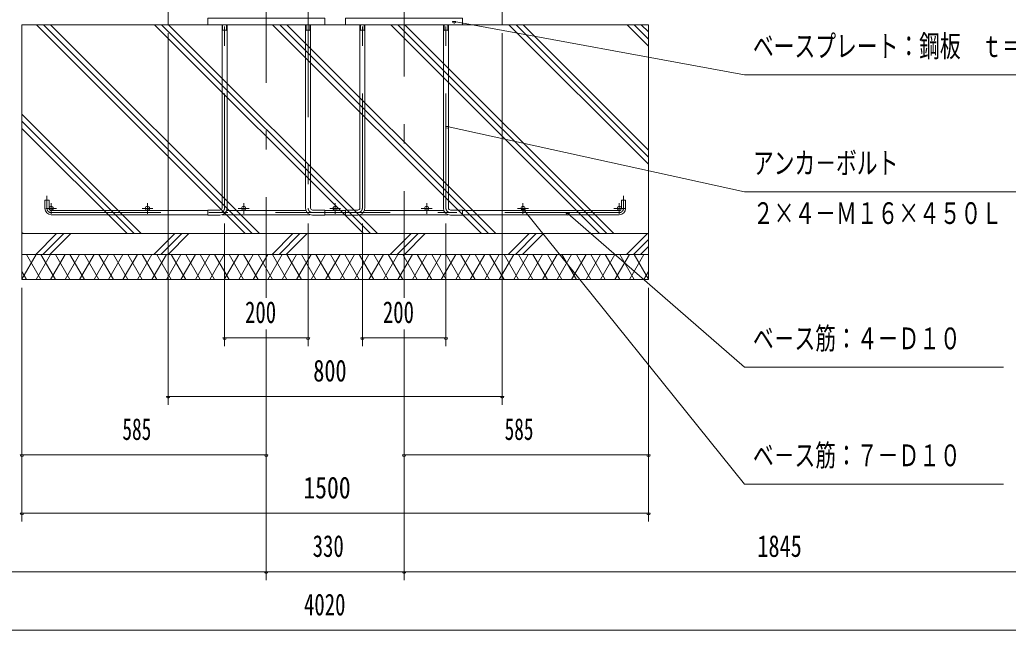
# Model space of a CAD drawing. Units: millimetres, scale not verified. Extents: x -31547 to 31550, y -14700 to 14700.
# Drawn here: x 18732 to 27014, y -4067 to 1049 of the extents above; entities that cross this region are included whole.
import ezdxf
from ezdxf.enums import TextEntityAlignment as Align

# ---------------------------------------------------------------- set-up
doc = ezdxf.new("R2010")
doc.units = ezdxf.units.MM
doc.header["$LTSCALE"] = 80
doc.linetypes.add('USER3', pattern=[24, 12, -5, 2, -5])
for name, color, linetype, lineweight in [('0-6_2-02BOLD', 7, 'Continuous', 18), ('0-8_2-22CENTER', 3, 'USER3', 18), ('0-9_2-42THIN', 4, 'Continuous', 18), ('0-A_2-52DIM', 3, 'Continuous', 18), ('0-B_2-62HATCH', 2, 'Continuous', 18)]:
    doc.layers.add(name, color=color, linetype=linetype, lineweight=lineweight)
doc.styles.add('ＭＳ ゴシック', font='')
doc.styles.get('ＭＳ ゴシック').set_extended_font_data('MS Gothic')

msp = doc.modelspace()

# ---------------------------------------------------------------- linework, layer by layer
at = {"layer": '0-6_2-02BOLD'}
for p, q in [((20307.74, 1063.9), (20307.74, 1007.9)), ((20426.73, -528.6), (20426.73, 1007.9)), ((20468.74, 1007.9), (20468.74, -528.6)), ((21126.73, -528.6), (21126.73, 1007.9)), ((21168.73, 1007.9), (21168.73, -528.6)), ((21581.73, -528.6), (21581.73, 1007.9)), ((21623.74, 1007.9), (21623.74, -528.6)), ((22281.73, -528.6), (22281.73, 1007.9)), ((22323.73, 1007.9), (22323.73, -528.6)), ((20426.73, 960.65), (20468.74, 960.65)), ((21168.73, 960.65), (21126.73, 960.65)), ((21581.73, 960.65), (21623.74, 960.65)), ((22281.73, 960.65), (22323.73, 960.65)), ((20307.74, -549.6), (18995.23, -549.6)), ((20464.91, -549.6), (21130.56, -549.6)), ((21462.73, -549.6), (21287.73, -549.6)), ((21619.91, -549.6), (22285.57, -549.6)), ((22442.73, -549.6), (23755.23, -549.6)), ((18995.23, -584.6), (20307.74, -584.6)), ((21166.13, -584.6), (20429.34, -584.6)), ((21287.73, -584.6), (21462.73, -584.6)), ((21564.23, -588.1), (21462.73, -588.1)), ((22321.13, -584.6), (21584.34, -584.6)), ((23755.23, -584.6), (22442.73, -584.6)), ((24000.24, -742.1), (18750.24, -742.1)), ((18750.24, -917.1), (24000.24, -917.1))]:
    msp.add_line(p, q, dxfattribs=at)
for points in [[(19975.23, 1007.9), (19975.23, 1357.9), (14340.23, 1357.9)], [(22775.23, 1007.9), (22775.23, 1357.9), (28410.23, 1357.9)], [(20307.74, 1063.9), (21287.73, 1063.9), (21287.73, 1007.9)], [(21462.73, 1007.9), (21462.73, 1063.9), (22442.73, 1063.9), (22442.73, 1007.9)], [(18942.73, -532.1), (18942.73, -462.1), (18977.73, -462.1), (18977.73, -532.1)], [(23772.73, -532.1), (23772.73, -462.1), (23807.73, -462.1), (23807.73, -532.1)], [(20409.23, -588.1), (20307.74, -588.1), (20307.74, -546.1), (20409.23, -546.1)], [(21186.23, -546.1), (21287.73, -546.1), (21287.73, -588.1), (21186.23, -588.1)], [(21462.73, -588.1), (21462.73, -546.1), (21564.23, -546.1)], [(22341.23, -546.1), (22442.73, -546.1), (22442.73, -588.1), (22341.23, -588.1)]]:
    msp.add_lwpolyline(points, dxfattribs=at)
msp.add_lwpolyline([(24000.24, -1127.1), (24000.24, 1007.9), (18750.24, 1007.9), (18750.24, -1127.1)], close=True, dxfattribs=at)
for centre in [(18995.23, -532.1), (19801.98, -532.1), (20608.73, -532.1), (21375.24, -532.1), (22141.73, -532.1), (22948.48, -532.1), (23755.23, -532.1)]:
    msp.add_circle(centre, 17.5, dxfattribs=at)
for centre, radius, start, end in [((18995.23, -532.1), 52.5, 180, 270), ((20409.23, -528.6), 59.5, 270, 0), ((20409.23, -528.6), 17.5, 270, 0), ((21186.23, -528.6), 59.5, 180, 270), ((21186.23, -528.6), 17.5, 180, 270), ((21564.23, -528.6), 59.5, 270, 0), ((21564.23, -528.6), 17.5, 270, 0), ((22341.23, -528.6), 59.5, 180, 270), ((22341.23, -528.6), 17.5, 180, 270), ((23755.23, -532.1), 52.5, 270, 0)]:
    msp.add_arc(centre, radius, start, end, dxfattribs=at)
at = {"layer": '0-8_2-22CENTER'}
for p, q in [((20797.74, 7241.41), (20797.74, -1281.07)), ((21952.73, 1532.9), (21952.73, -1281.07)), ((20447.74, -528.6), (20447.74, 1191.98)), ((21147.73, 1191.98), (21147.73, -528.6)), ((21602.74, -528.6), (21602.74, 1191.98)), ((22302.73, -528.6), (22302.73, 1191.98)), ((18960.23, -532.1), (18960.23, -427.1)), ((18995.23, -577.6), (18995.23, -486.6)), ((19801.98, -577.6), (19801.98, -486.6)), ((20608.73, -577.6), (20608.73, -486.6)), ((21375.24, -486.6), (21375.24, -577.6)), ((22141.73, -577.6), (22141.73, -486.6)), ((22948.48, -577.6), (22948.48, -486.6)), ((23755.23, -486.6), (23755.23, -577.6)), ((23790.23, -427.1), (23790.23, -532.1)), ((18949.74, -532.1), (19040.74, -532.1)), ((23755.23, -567.1), (18995.23, -567.1)), ((19756.49, -532.1), (19847.48, -532.1)), ((20563.23, -532.1), (20654.23, -532.1)), ((21329.73, -532.1), (21420.73, -532.1)), ((22096.23, -532.1), (22187.23, -532.1)), ((22993.98, -532.1), (22902.98, -532.1)), ((23800.74, -532.1), (23709.74, -532.1))]:
    msp.add_line(p, q, dxfattribs=at)
for centre, radius, start, end in [((18995.23, -532.1), 35, 180, 270), ((20409.23, -528.6), 38.5, 270, 0), ((21186.23, -528.6), 38.5, 180, 270), ((21564.23, -528.6), 38.5, 270, 0), ((22341.23, -528.6), 38.5, 180, 270), ((23755.23, -532.1), 35, 270, 0)]:
    msp.add_arc(centre, radius, start, end, dxfattribs=at)
at = {"layer": '0-9_2-42THIN'}
for points in [[(20426.73, 951.56), (20431.98, 960.65), (20431.98, 1007.9)], [(20463.48, 1007.9), (20463.48, 960.65), (20468.74, 951.56)], [(21131.99, 1007.9), (21131.99, 960.65), (21126.73, 951.56)], [(21168.73, 951.56), (21163.48, 960.65), (21163.48, 1007.9)], [(21581.73, 951.56), (21586.98, 960.65), (21586.98, 1007.9)], [(21618.49, 1007.9), (21618.49, 960.65), (21623.74, 951.56)], [(22281.73, 951.56), (22286.98, 960.65), (22286.98, 1007.9)], [(22318.48, 1007.9), (22318.48, 960.65), (22323.73, 951.56)]]:
    msp.add_lwpolyline(points, dxfattribs=at)
at = {"layer": '0-A_2-52DIM'}
for p, q in [((22384.64, 1034.8), (22356.64, 1034.8)), ((19975.23, 937.9), (19975.23, -2177.1)), ((22775.23, -2177.1), (22775.23, 937.9)), ((22328.03, 154.53), (22300.03, 154.53)), ((24805.23, -392.1), (22314.03, 154.53)), ((27395.23, -392.1), (24805.23, -392.1)), ((22967.94, -539.65), (22939.94, -539.65)), ((24805.23, -2842.1), (22953.94, -539.65)), ((23337.41, -575.3), (23309.41, -575.3)), ((23323.41, -575.3), (24805.23, -1862.1)), ((20447.74, -1687.1), (20447.74, -658.44)), ((21147.73, -658.44), (21147.73, -1687.1)), ((21602.74, -1687.1), (21602.74, -658.44)), ((22302.73, -658.44), (22302.73, -1687.1)), ((18750.24, -3157.1), (18750.24, -1197.1)), ((24000.24, -3157.1), (24000.24, -1197.1)), ((20797.74, -1547.1), (20797.74, -3647.1)), ((21952.73, -1547.1), (21952.73, -3647.1)), ((20461.74, -1617.1), (20433.74, -1617.1)), ((21147.73, -1617.1), (20447.74, -1617.1)), ((21161.73, -1617.1), (21133.73, -1617.1)), ((21616.74, -1617.1), (21588.74, -1617.1)), ((22302.73, -1617.1), (21602.74, -1617.1)), ((22316.73, -1617.1), (22288.73, -1617.1)), ((24805.23, -1862.1), (26975.23, -1862.1)), ((19989.23, -2107.1), (19961.23, -2107.1)), ((19975.23, -2107.1), (22775.23, -2107.1)), ((22789.23, -2107.1), (22761.23, -2107.1)), ((18764.24, -2597.1), (18736.24, -2597.1)), ((20797.74, -2597.1), (18750.24, -2597.1)), ((20811.73, -2597.1), (20783.73, -2597.1)), ((21966.73, -2597.1), (21938.73, -2597.1)), ((21952.73, -2597.1), (24000.24, -2597.1)), ((24014.24, -2597.1), (23986.24, -2597.1)), ((26975.23, -2842.1), (24805.23, -2842.1)), ((18764.24, -3087.1), (18736.24, -3087.1)), ((18750.24, -3087.1), (24000.24, -3087.1)), ((24014.24, -3087.1), (23986.24, -3087.1)), ((28410.23, -3577.1), (14340.23, -3577.1)), ((20811.73, -3577.1), (20783.73, -3577.1)), ((21966.73, -3577.1), (21938.73, -3577.1)), ((28410.23, -4067.1), (14340.23, -4067.1))]:
    msp.add_line(p, q, dxfattribs=at)
msp.add_lwpolyline([(22370.64, 1034.8), (24805.23, 587.9), (28025.23, 587.9)], dxfattribs=at)
for centre in [(22370.64, 1034.8), (22314.03, 154.53), (22953.94, -539.65), (23323.41, -575.3), (20447.74, -1617.1), (21147.73, -1617.1), (21602.74, -1617.1), (22302.73, -1617.1), (19975.23, -2107.1), (22775.23, -2107.1), (18750.24, -2597.1), (20797.73, -2597.1), (21952.73, -2597.1), (24000.24, -2597.1), (18750.24, -3087.1), (24000.24, -3087.1), (20797.73, -3577.1), (21952.73, -3577.1)]:
    msp.add_arc(centre, 14, 180, 0, dxfattribs=at)
at = {"layer": '0-B_2-62HATCH'}
for p, q in [((20620.99, -742.1), (18870.98, 1007.9)), ((18930.38, 1007.9), (20680.38, -742.1)), ((20739.78, -742.1), (18989.78, 1007.9)), ((21610.93, -742.1), (19860.93, 1007.9)), ((19920.33, 1007.9), (21670.33, -742.1)), ((21729.73, -742.1), (19979.73, 1007.9)), ((20850.88, 1007.9), (22600.89, -742.1)), ((22660.28, -742.1), (20910.28, 1007.9)), ((20969.68, 1007.9), (22719.68, -742.1)), ((21840.84, 1007.9), (23590.83, -742.1)), ((23650.23, -742.1), (21900.23, 1007.9)), ((21959.63, 1007.9), (23709.62, -742.1)), ((22775.23, 1012.4), (22770.74, 1007.9)), ((24000.24, -161.55), (22830.78, 1007.9)), ((22890.18, 1007.9), (24000.24, -102.15)), ((24000.24, -42.75), (22949.58, 1007.9)), ((23820.74, 1007.9), (24000.24, 828.4)), ((24000.24, 887.8), (23880.13, 1007.9)), ((23939.52, 1007.9), (24000.24, 947.2)), ((18750.24, 257.5), (19749.83, -742.1)), ((19690.43, -742.1), (18750.24, 198.1)), ((18750.24, 138.71), (19631.03, -742.1)), ((18759.88, -742.1), (18750.24, -732.45)), ((18865.84, -917.1), (19040.83, -742.1)), ((19100.23, -742.1), (18925.24, -917.1)), ((18984.63, -917.1), (19159.63, -742.1)), ((19855.78, -917.1), (20030.79, -742.1)), ((20090.19, -742.1), (19915.18, -917.1)), ((19974.58, -917.1), (20149.59, -742.1)), ((20845.74, -917.1), (21020.74, -742.1)), ((21080.13, -742.1), (20905.14, -917.1)), ((20964.54, -917.1), (21139.53, -742.1)), ((22010.69, -742.1), (21835.68, -917.1)), ((22070.09, -742.1), (21895.08, -917.1)), ((21954.48, -917.1), (22129.48, -742.1)), ((22825.64, -917.1), (23000.63, -742.1)), ((22885.04, -917.1), (23060.03, -742.1)), ((23119.42, -742.1), (22944.43, -917.1)), ((23815.58, -917.1), (23990.59, -742.1)), ((24000.24, -791.85), (23874.98, -917.1)), ((23934.38, -917.1), (24000.24, -851.24)), ((18750.24, -1123.72), (18869.53, -917.1)), ((18909.94, -1127.1), (18788.7, -917.1)), ((18990.77, -917.1), (18869.52, -1127.1)), ((18909.94, -917.1), (19031.18, -1127.1)), ((18990.77, -1127.1), (19112.01, -917.1)), ((19152.43, -1127.1), (19031.19, -917.1)), ((19233.26, -917.1), (19112.01, -1127.1)), ((19152.43, -917.1), (19273.67, -1127.1)), ((19233.26, -1127.1), (19354.5, -917.1)), ((19394.92, -1127.1), (19273.67, -917.1)), ((19475.75, -917.1), (19354.5, -1127.1)), ((19394.92, -917.1), (19516.16, -1127.1)), ((19475.75, -1127.1), (19596.98, -917.1)), ((19637.4, -1127.1), (19516.15, -917.1)), ((19718.23, -917.1), (19596.98, -1127.1)), ((19637.4, -917.1), (19758.65, -1127.1)), ((19718.23, -1127.1), (19839.48, -917.1)), ((19879.89, -1127.1), (19758.64, -917.1)), ((19960.72, -917.1), (19839.47, -1127.1)), ((19879.89, -917.1), (20001.14, -1127.1)), ((19960.72, -1127.1), (20081.97, -917.1)), ((20122.38, -1127.1), (20001.14, -917.1)), ((20203.2, -917.1), (20081.96, -1127.1)), ((20122.38, -917.1), (20243.62, -1127.1)), ((20203.2, -1127.1), (20324.45, -917.1)), ((20364.86, -1127.1), (20243.62, -917.1)), ((20445.69, -917.1), (20324.45, -1127.1)), ((20364.86, -917.1), (20486.11, -1127.1)), ((20445.69, -1127.1), (20566.94, -917.1)), ((20607.35, -1127.1), (20486.11, -917.1)), ((20688.18, -917.1), (20566.94, -1127.1)), ((20607.35, -917.1), (20728.6, -1127.1)), ((20688.18, -1127.1), (20809.42, -917.1)), ((20849.83, -1127.1), (20728.6, -917.1)), ((20930.66, -917.1), (20809.42, -1127.1)), ((20849.83, -917.1), (20971.08, -1127.1)), ((20930.66, -1127.1), (21051.91, -917.1)), ((21092.33, -1127.1), (20971.08, -917.1)), ((21173.15, -917.1), (21051.91, -1127.1)), ((21092.32, -917.1), (21213.57, -1127.1)), ((21173.15, -1127.1), (21294.4, -917.1)), ((21334.82, -1127.1), (21213.57, -917.1)), ((21415.64, -917.1), (21294.4, -1127.1)), ((21334.82, -917.1), (21456.06, -1127.1)), ((21415.64, -1127.1), (21536.88, -917.1)), ((21577.3, -1127.1), (21456.06, -917.1)), ((21658.13, -917.1), (21536.88, -1127.1)), ((21577.3, -917.1), (21698.54, -1127.1)), ((21658.12, -1127.1), (21779.37, -917.1)), ((21819.79, -1127.1), (21698.54, -917.1)), ((21900.61, -917.1), (21779.37, -1127.1)), ((21819.79, -917.1), (21941.03, -1127.1)), ((21900.61, -1127.1), (22021.86, -917.1)), ((22062.28, -1127.1), (21941.03, -917.1)), ((22143.1, -917.1), (22021.86, -1127.1)), ((22062.28, -917.1), (22183.51, -1127.1)), ((22143.1, -1127.1), (22264.34, -917.1)), ((22304.76, -1127.1), (22183.51, -917.1)), ((22385.59, -917.1), (22264.34, -1127.1)), ((22304.76, -917.1), (22426, -1127.1)), ((22385.59, -1127.1), (22506.83, -917.1)), ((22547.25, -1127.1), (22426, -917.1)), ((22628.08, -917.1), (22506.83, -1127.1)), ((22547.25, -917.1), (22668.5, -1127.1)), ((22628.08, -1127.1), (22749.32, -917.1)), ((22668.5, -917.1), (22789.74, -1127.1)), ((22749.32, -1127.1), (22870.56, -917.1)), ((22910.97, -1127.1), (22789.74, -917.1)), ((22991.8, -917.1), (22870.56, -1127.1)), ((23032.22, -1127.1), (22910.97, -917.1)), ((23113.05, -917.1), (22991.8, -1127.1)), ((23032.22, -917.1), (23153.46, -1127.1)), ((23113.05, -1127.1), (23234.29, -917.1)), ((23274.71, -1127.1), (23153.46, -917.1)), ((23355.54, -917.1), (23234.29, -1127.1)), ((23274.71, -917.1), (23395.96, -1127.1)), ((23355.54, -1127.1), (23476.78, -917.1)), ((23517.19, -1127.1), (23395.96, -917.1)), ((23598.02, -917.1), (23476.78, -1127.1)), ((23517.19, -917.1), (23638.44, -1127.1)), ((23598.02, -1127.1), (23719.27, -917.1)), ((23759.68, -1127.1), (23638.44, -917.1)), ((23840.51, -917.1), (23719.27, -1127.1)), ((23759.68, -917.1), (23880.93, -1127.1)), ((23840.51, -1127.1), (23961.76, -917.1)), ((23880.93, -917.1), (24000.24, -1123.74)), ((18750.24, -1060.47), (18788.7, -1127.1)), ((23961.76, -1127.1), (24000.24, -1060.45))]:
    msp.add_line(p, q, dxfattribs=at)

# ---------------------------------------------------------------- texts
at = {"layer": '0-A_2-52DIM', "color": 7, "style": 'ＭＳ ゴシック'}
for s, width, p in [('ベースプレート：鋼板\u3000ｔ＝１６', 0.7, (24875.23, 682.77)), ('アンカ－ボルト', 0.7, (24875.23, -297.23)), ('２×４－Ｍ１６×４５０Ｌ', 0.7, (24875.24, -717.23)), ('200', 0.7, (20619.57, -1547.1)), ('200', 0.7, (21774.57, -1547.1)), ('ベ－ス筋：４－Ｄ１０', 0.7, (24875.22, -1767.23)), ('800', 0.75, (21191.26, -2037.1)), ('585', 0.65, (19592.13, -2527.1)), ('585', 0.65, (22794.63, -2527.1)), ('ベ－ス筋：７－Ｄ１０', 0.7, (24875.22, -2747.23)), ('1500', 0.8, (21107.86, -3017.1)), ('330', 0.7, (21186.48, -3507.1)), ('1845', 0.75, (24912.36, -3507.1)), ('4020', 0.7, (21113.58, -3997.1))]:
    msp.add_text(s, height=182.3, dxfattribs=dict(at, width=width)).set_placement(p, align=Align.BOTTOM_LEFT)

doc.saveas('drawing.dxf')
